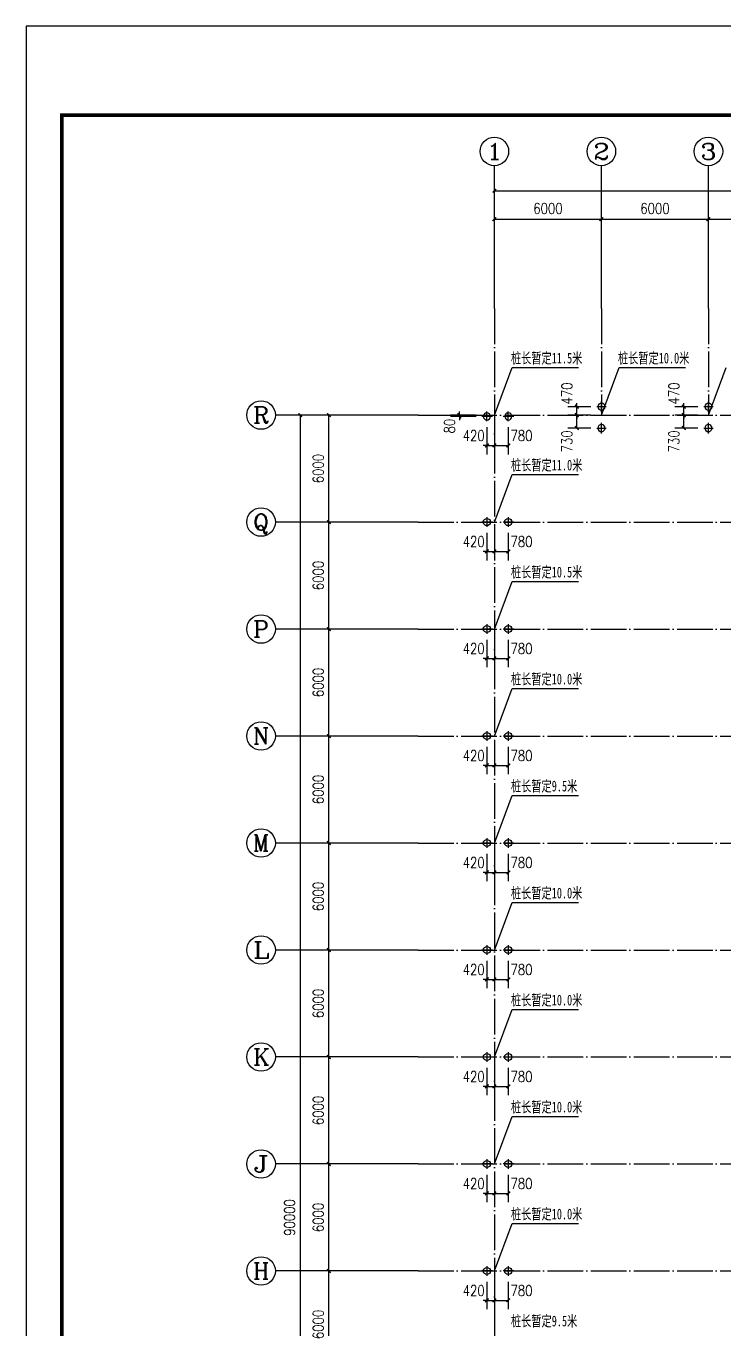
# Model space of a CAD drawing. Extents: x 31695611 to 39053694, y -59225 to 904195.
# Drawn here: x 38316682 to 38355812, y 831130 to 904195 of the extents above; entities that cross this region are included whole.
import ezdxf
from ezdxf.enums import TextEntityAlignment as Align

# ---------------------------------------------------------------- set-up
doc = ezdxf.new("R2010")
doc.units = 0
doc.header["$LTSCALE"] = 1000
doc.header["$MEASUREMENT"] = 0
doc.linetypes.add('ACAD_ISO04W100', pattern=[30.5, 24, -3, 0.5, -3])
doc.linetypes.add('DOTE', pattern=[2.42, 2, -0.2, 0.02, -0.2])
doc.layers.get('0').update_dxf_attribs({"linetype": 'CONTINUOUS'})
doc.layers.get('DEFPOINTS').update_dxf_attribs({"linetype": 'CONTINUOUS'})
for name, color, linetype in [('AXIS', 3, 'CONTINUOUS'), ('AXIS_TEXT', 7, 'CONTINUOUS'), ('DOTE', 1, 'ACAD_ISO04W100'), ('PUB_DIM', 3, 'CONTINUOUS'), ('PUB_TITLE', 4, 'CONTINUOUS'), ('PUB_WZ', 7, 'CONTINUOUS'), ('桩', 6, 'CONTINUOUS')]:
    doc.layers.add(name, color=color, linetype=linetype)
doc.styles.add('-宋体', font='', dxfattribs={"width": 0.8})
doc.styles.add('_TCH_AXIS', font='COMPLEX', dxfattribs={"bigfont": 'GBCBIG'})
doc.styles.add('COMPLEX', font='COMPLEX')
doc.styles.add('DIM_FONT', font='SIMPLEX.shx', dxfattribs={"width": 0.8})
doc.styles.get('-宋体').set_extended_font_data('SimSun')
doc.dimstyles.new('DIMN200', dxfattribs={"dimscale": 2, "dimtxt": 300, "dimasz": 100, "dimexe": 250, "dimexo": 300, "dimgap": 150, "dimtad": 1, "dimdec": 0, "dimzin": 0, "dimtxsty": 'DIM_FONT', "dimblk": 'ARCHTICK', "dimcen": 0.09, "dimclrt": 7, "dimazin": 3, "dimtfac": 1, "dimtdec": 0, "dimtix": 1, "dimtmove": 0, "dimatfit": 3, "dimtolj": 1, "dimtzin": 0})

# ---------------------------------------------------------------- blocks, each defined once
blk = doc.blocks.new('ZZ')
at = {"layer": '桩'}
for p, q in [((476740, 125846), (477344, 125846)), ((477053, 125581), (477053, 126117))]:
    blk.add_line(p, q, dxfattribs=at)
blk.add_circle((477053, 125846), 200, dxfattribs=at)
blk = doc.blocks.new('_ARCHTICK')
at = {"color": 0, "linetype": 'BYBLOCK', "const_width": 0.4}
blk.add_lwpolyline([(-0.5, -0.5), (0.5, 0.5)], dxfattribs=at)
blk = doc.blocks.new('*D455')
at = {"layer": 'DEFPOINTS', "color": 0}
for p in [(38342521, 876381), (38342941, 876381), (38342941, 874733)]:
    blk.add_point(p, dxfattribs=at)
at = {"layer": 'PUB_DIM', "color": 0}
for p, q in [((38342521, 875781), (38342521, 874233)), ((38342941, 875781), (38342941, 874233)), ((38342521, 874733), (38342321, 874733)), ((38342521, 874733), (38342941, 874733)), ((38342941, 874733), (38343141, 874733))]:
    blk.add_line(p, q, dxfattribs=at)
at = {"layer": 'PUB_DIM', "color": 0, "xscale": 200, "yscale": 200, "zscale": 200}
blk.add_blockref('_ARCHTICK', (38342521, 874733), dxfattribs=at)
at = {"layer": 'PUB_DIM', "color": 0, "xscale": 200, "yscale": 200, "zscale": 200, "rotation": 180}
blk.add_blockref('_ARCHTICK', (38342941, 874733), dxfattribs=at)
at = {"layer": 'PUB_DIM', "color": 7, "insert": (38341781, 875283), "char_height": 600, "attachment_point": 5, "style": 'DIM_FONT'}
blk.add_mtext('\\A1;420', dxfattribs=at)
blk = doc.blocks.new('*D456')
at = {"layer": 'DEFPOINTS', "color": 0}
for p in [(38342941, 876381), (38343721, 876381), (38343721, 874733)]:
    blk.add_point(p, dxfattribs=at)
at = {"layer": 'PUB_DIM', "color": 0}
for p, q in [((38342941, 875781), (38342941, 874233)), ((38343721, 875781), (38343721, 874233)), ((38342941, 874733), (38343721, 874733))]:
    blk.add_line(p, q, dxfattribs=at)
at = {"layer": 'PUB_DIM', "color": 0, "xscale": 200, "yscale": 200, "zscale": 200, "rotation": 180}
blk.add_blockref('_ARCHTICK', (38342941, 874733), dxfattribs=at)
at = {"layer": 'PUB_DIM', "color": 0, "xscale": 200, "yscale": 200, "zscale": 200}
blk.add_blockref('_ARCHTICK', (38343721, 874733), dxfattribs=at)
at = {"layer": 'PUB_DIM', "color": 7, "insert": (38344461, 875283), "char_height": 600, "attachment_point": 5, "style": 'DIM_FONT'}
blk.add_mtext('\\A1;780', dxfattribs=at)
blk = doc.blocks.new('*D459')
at = {"layer": 'DEFPOINTS', "color": 0}
for p in [(38342521, 870381), (38342941, 870381), (38342941, 868733)]:
    blk.add_point(p, dxfattribs=at)
at = {"layer": 'PUB_DIM', "color": 0}
for p, q in [((38342521, 869781), (38342521, 868233)), ((38342941, 869781), (38342941, 868233)), ((38342521, 868733), (38342321, 868733)), ((38342521, 868733), (38342941, 868733)), ((38342941, 868733), (38343141, 868733))]:
    blk.add_line(p, q, dxfattribs=at)
at = {"layer": 'PUB_DIM', "color": 0, "xscale": 200, "yscale": 200, "zscale": 200}
blk.add_blockref('_ARCHTICK', (38342521, 868733), dxfattribs=at)
at = {"layer": 'PUB_DIM', "color": 0, "xscale": 200, "yscale": 200, "zscale": 200, "rotation": 180}
blk.add_blockref('_ARCHTICK', (38342941, 868733), dxfattribs=at)
at = {"layer": 'PUB_DIM', "color": 7, "insert": (38341781, 869283), "char_height": 600, "attachment_point": 5, "style": 'DIM_FONT'}
blk.add_mtext('\\A1;420', dxfattribs=at)
blk = doc.blocks.new('*D460')
at = {"layer": 'DEFPOINTS', "color": 0}
for p in [(38342941, 870381), (38343721, 870381), (38343721, 868733)]:
    blk.add_point(p, dxfattribs=at)
at = {"layer": 'PUB_DIM', "color": 0}
for p, q in [((38342941, 869781), (38342941, 868233)), ((38343721, 869781), (38343721, 868233)), ((38342941, 868733), (38343721, 868733))]:
    blk.add_line(p, q, dxfattribs=at)
at = {"layer": 'PUB_DIM', "color": 0, "xscale": 200, "yscale": 200, "zscale": 200, "rotation": 180}
blk.add_blockref('_ARCHTICK', (38342941, 868733), dxfattribs=at)
at = {"layer": 'PUB_DIM', "color": 0, "xscale": 200, "yscale": 200, "zscale": 200}
blk.add_blockref('_ARCHTICK', (38343721, 868733), dxfattribs=at)
at = {"layer": 'PUB_DIM', "color": 7, "insert": (38344461, 869283), "char_height": 600, "attachment_point": 5, "style": 'DIM_FONT'}
blk.add_mtext('\\A1;780', dxfattribs=at)
blk = doc.blocks.new('*D463')
at = {"layer": 'DEFPOINTS', "color": 0}
for p in [(38342521, 864381), (38342941, 864381), (38342941, 862733)]:
    blk.add_point(p, dxfattribs=at)
at = {"layer": 'PUB_DIM', "color": 0}
for p, q in [((38342521, 863781), (38342521, 862233)), ((38342941, 863781), (38342941, 862233)), ((38342521, 862733), (38342321, 862733)), ((38342521, 862733), (38342941, 862733)), ((38342941, 862733), (38343141, 862733))]:
    blk.add_line(p, q, dxfattribs=at)
at = {"layer": 'PUB_DIM', "color": 0, "xscale": 200, "yscale": 200, "zscale": 200}
blk.add_blockref('_ARCHTICK', (38342521, 862733), dxfattribs=at)
at = {"layer": 'PUB_DIM', "color": 0, "xscale": 200, "yscale": 200, "zscale": 200, "rotation": 180}
blk.add_blockref('_ARCHTICK', (38342941, 862733), dxfattribs=at)
at = {"layer": 'PUB_DIM', "color": 7, "insert": (38341781, 863283), "char_height": 600, "attachment_point": 5, "style": 'DIM_FONT'}
blk.add_mtext('\\A1;420', dxfattribs=at)
blk = doc.blocks.new('*D464')
at = {"layer": 'DEFPOINTS', "color": 0}
for p in [(38342941, 864381), (38343721, 864381), (38343721, 862733)]:
    blk.add_point(p, dxfattribs=at)
at = {"layer": 'PUB_DIM', "color": 0}
for p, q in [((38342941, 863781), (38342941, 862233)), ((38343721, 863781), (38343721, 862233)), ((38342941, 862733), (38343721, 862733))]:
    blk.add_line(p, q, dxfattribs=at)
at = {"layer": 'PUB_DIM', "color": 0, "xscale": 200, "yscale": 200, "zscale": 200, "rotation": 180}
blk.add_blockref('_ARCHTICK', (38342941, 862733), dxfattribs=at)
at = {"layer": 'PUB_DIM', "color": 0, "xscale": 200, "yscale": 200, "zscale": 200}
blk.add_blockref('_ARCHTICK', (38343721, 862733), dxfattribs=at)
at = {"layer": 'PUB_DIM', "color": 7, "insert": (38344461, 863283), "char_height": 600, "attachment_point": 5, "style": 'DIM_FONT'}
blk.add_mtext('\\A1;780', dxfattribs=at)
blk = doc.blocks.new('*D467')
at = {"layer": 'DEFPOINTS', "color": 0}
for p in [(38342521, 858381), (38342941, 858381), (38342941, 856733)]:
    blk.add_point(p, dxfattribs=at)
at = {"layer": 'PUB_DIM', "color": 0}
for p, q in [((38342521, 857781), (38342521, 856233)), ((38342941, 857781), (38342941, 856233)), ((38342521, 856733), (38342321, 856733)), ((38342521, 856733), (38342941, 856733)), ((38342941, 856733), (38343141, 856733))]:
    blk.add_line(p, q, dxfattribs=at)
at = {"layer": 'PUB_DIM', "color": 0, "xscale": 200, "yscale": 200, "zscale": 200}
blk.add_blockref('_ARCHTICK', (38342521, 856733), dxfattribs=at)
at = {"layer": 'PUB_DIM', "color": 0, "xscale": 200, "yscale": 200, "zscale": 200, "rotation": 180}
blk.add_blockref('_ARCHTICK', (38342941, 856733), dxfattribs=at)
at = {"layer": 'PUB_DIM', "color": 7, "insert": (38341781, 857283), "char_height": 600, "attachment_point": 5, "style": 'DIM_FONT'}
blk.add_mtext('\\A1;420', dxfattribs=at)
blk = doc.blocks.new('*D468')
at = {"layer": 'DEFPOINTS', "color": 0}
for p in [(38342941, 858381), (38343721, 858381), (38343721, 856733)]:
    blk.add_point(p, dxfattribs=at)
at = {"layer": 'PUB_DIM', "color": 0}
for p, q in [((38342941, 857781), (38342941, 856233)), ((38343721, 857781), (38343721, 856233)), ((38342941, 856733), (38343721, 856733))]:
    blk.add_line(p, q, dxfattribs=at)
at = {"layer": 'PUB_DIM', "color": 0, "xscale": 200, "yscale": 200, "zscale": 200, "rotation": 180}
blk.add_blockref('_ARCHTICK', (38342941, 856733), dxfattribs=at)
at = {"layer": 'PUB_DIM', "color": 0, "xscale": 200, "yscale": 200, "zscale": 200}
blk.add_blockref('_ARCHTICK', (38343721, 856733), dxfattribs=at)
at = {"layer": 'PUB_DIM', "color": 7, "insert": (38344461, 857283), "char_height": 600, "attachment_point": 5, "style": 'DIM_FONT'}
blk.add_mtext('\\A1;780', dxfattribs=at)
blk = doc.blocks.new('*D471')
at = {"layer": 'DEFPOINTS', "color": 0}
for p in [(38342521, 852381), (38342941, 852381), (38342941, 850733)]:
    blk.add_point(p, dxfattribs=at)
at = {"layer": 'PUB_DIM', "color": 0}
for p, q in [((38342521, 851781), (38342521, 850233)), ((38342941, 851781), (38342941, 850233)), ((38342521, 850733), (38342321, 850733)), ((38342521, 850733), (38342941, 850733)), ((38342941, 850733), (38343141, 850733))]:
    blk.add_line(p, q, dxfattribs=at)
at = {"layer": 'PUB_DIM', "color": 0, "xscale": 200, "yscale": 200, "zscale": 200}
blk.add_blockref('_ARCHTICK', (38342521, 850733), dxfattribs=at)
at = {"layer": 'PUB_DIM', "color": 0, "xscale": 200, "yscale": 200, "zscale": 200, "rotation": 180}
blk.add_blockref('_ARCHTICK', (38342941, 850733), dxfattribs=at)
at = {"layer": 'PUB_DIM', "color": 7, "insert": (38341781, 851283), "char_height": 600, "attachment_point": 5, "style": 'DIM_FONT'}
blk.add_mtext('\\A1;420', dxfattribs=at)
blk = doc.blocks.new('*D472')
at = {"layer": 'DEFPOINTS', "color": 0}
for p in [(38342941, 852381), (38343721, 852381), (38343721, 850733)]:
    blk.add_point(p, dxfattribs=at)
at = {"layer": 'PUB_DIM', "color": 0}
for p, q in [((38342941, 851781), (38342941, 850233)), ((38343721, 851781), (38343721, 850233)), ((38342941, 850733), (38343721, 850733))]:
    blk.add_line(p, q, dxfattribs=at)
at = {"layer": 'PUB_DIM', "color": 0, "xscale": 200, "yscale": 200, "zscale": 200, "rotation": 180}
blk.add_blockref('_ARCHTICK', (38342941, 850733), dxfattribs=at)
at = {"layer": 'PUB_DIM', "color": 0, "xscale": 200, "yscale": 200, "zscale": 200}
blk.add_blockref('_ARCHTICK', (38343721, 850733), dxfattribs=at)
at = {"layer": 'PUB_DIM', "color": 7, "insert": (38344461, 851283), "char_height": 600, "attachment_point": 5, "style": 'DIM_FONT'}
blk.add_mtext('\\A1;780', dxfattribs=at)
blk = doc.blocks.new('*D475')
at = {"layer": 'DEFPOINTS', "color": 0}
for p in [(38342521, 846381), (38342941, 846381), (38342941, 844733)]:
    blk.add_point(p, dxfattribs=at)
at = {"layer": 'PUB_DIM', "color": 0}
for p, q in [((38342521, 845781), (38342521, 844233)), ((38342941, 845781), (38342941, 844233)), ((38342521, 844733), (38342321, 844733)), ((38342521, 844733), (38342941, 844733)), ((38342941, 844733), (38343141, 844733))]:
    blk.add_line(p, q, dxfattribs=at)
at = {"layer": 'PUB_DIM', "color": 0, "xscale": 200, "yscale": 200, "zscale": 200}
blk.add_blockref('_ARCHTICK', (38342521, 844733), dxfattribs=at)
at = {"layer": 'PUB_DIM', "color": 0, "xscale": 200, "yscale": 200, "zscale": 200, "rotation": 180}
blk.add_blockref('_ARCHTICK', (38342941, 844733), dxfattribs=at)
at = {"layer": 'PUB_DIM', "color": 7, "insert": (38341781, 845283), "char_height": 600, "attachment_point": 5, "style": 'DIM_FONT'}
blk.add_mtext('\\A1;420', dxfattribs=at)
blk = doc.blocks.new('*D476')
at = {"layer": 'DEFPOINTS', "color": 0}
for p in [(38342941, 846381), (38343721, 846381), (38343721, 844733)]:
    blk.add_point(p, dxfattribs=at)
at = {"layer": 'PUB_DIM', "color": 0}
for p, q in [((38342941, 845781), (38342941, 844233)), ((38343721, 845781), (38343721, 844233)), ((38342941, 844733), (38343721, 844733))]:
    blk.add_line(p, q, dxfattribs=at)
at = {"layer": 'PUB_DIM', "color": 0, "xscale": 200, "yscale": 200, "zscale": 200, "rotation": 180}
blk.add_blockref('_ARCHTICK', (38342941, 844733), dxfattribs=at)
at = {"layer": 'PUB_DIM', "color": 0, "xscale": 200, "yscale": 200, "zscale": 200}
blk.add_blockref('_ARCHTICK', (38343721, 844733), dxfattribs=at)
at = {"layer": 'PUB_DIM', "color": 7, "insert": (38344461, 845283), "char_height": 600, "attachment_point": 5, "style": 'DIM_FONT'}
blk.add_mtext('\\A1;780', dxfattribs=at)
blk = doc.blocks.new('*D479')
at = {"layer": 'DEFPOINTS', "color": 0}
for p in [(38342521, 840381), (38342941, 840381), (38342941, 838733)]:
    blk.add_point(p, dxfattribs=at)
at = {"layer": 'PUB_DIM', "color": 0}
for p, q in [((38342521, 839781), (38342521, 838233)), ((38342941, 839781), (38342941, 838233)), ((38342521, 838733), (38342321, 838733)), ((38342521, 838733), (38342941, 838733)), ((38342941, 838733), (38343141, 838733))]:
    blk.add_line(p, q, dxfattribs=at)
at = {"layer": 'PUB_DIM', "color": 0, "xscale": 200, "yscale": 200, "zscale": 200}
blk.add_blockref('_ARCHTICK', (38342521, 838733), dxfattribs=at)
at = {"layer": 'PUB_DIM', "color": 0, "xscale": 200, "yscale": 200, "zscale": 200, "rotation": 180}
blk.add_blockref('_ARCHTICK', (38342941, 838733), dxfattribs=at)
at = {"layer": 'PUB_DIM', "color": 7, "insert": (38341781, 839283), "char_height": 600, "attachment_point": 5, "style": 'DIM_FONT'}
blk.add_mtext('\\A1;420', dxfattribs=at)
blk = doc.blocks.new('*D480')
at = {"layer": 'DEFPOINTS', "color": 0}
for p in [(38342941, 840381), (38343721, 840381), (38343721, 838733)]:
    blk.add_point(p, dxfattribs=at)
at = {"layer": 'PUB_DIM', "color": 0}
for p, q in [((38342941, 839781), (38342941, 838233)), ((38343721, 839781), (38343721, 838233)), ((38342941, 838733), (38343721, 838733))]:
    blk.add_line(p, q, dxfattribs=at)
at = {"layer": 'PUB_DIM', "color": 0, "xscale": 200, "yscale": 200, "zscale": 200, "rotation": 180}
blk.add_blockref('_ARCHTICK', (38342941, 838733), dxfattribs=at)
at = {"layer": 'PUB_DIM', "color": 0, "xscale": 200, "yscale": 200, "zscale": 200}
blk.add_blockref('_ARCHTICK', (38343721, 838733), dxfattribs=at)
at = {"layer": 'PUB_DIM', "color": 7, "insert": (38344461, 839283), "char_height": 600, "attachment_point": 5, "style": 'DIM_FONT'}
blk.add_mtext('\\A1;780', dxfattribs=at)
blk = doc.blocks.new('*D483')
at = {"layer": 'DEFPOINTS', "color": 0}
for p in [(38342521, 834381), (38342941, 834381), (38342941, 832733)]:
    blk.add_point(p, dxfattribs=at)
at = {"layer": 'PUB_DIM', "color": 0}
for p, q in [((38342521, 833781), (38342521, 832233)), ((38342941, 833781), (38342941, 832233)), ((38342521, 832733), (38342321, 832733)), ((38342521, 832733), (38342941, 832733)), ((38342941, 832733), (38343141, 832733))]:
    blk.add_line(p, q, dxfattribs=at)
at = {"layer": 'PUB_DIM', "color": 0, "xscale": 200, "yscale": 200, "zscale": 200}
blk.add_blockref('_ARCHTICK', (38342521, 832733), dxfattribs=at)
at = {"layer": 'PUB_DIM', "color": 0, "xscale": 200, "yscale": 200, "zscale": 200, "rotation": 180}
blk.add_blockref('_ARCHTICK', (38342941, 832733), dxfattribs=at)
at = {"layer": 'PUB_DIM', "color": 7, "insert": (38341781, 833283), "char_height": 600, "attachment_point": 5, "style": 'DIM_FONT'}
blk.add_mtext('\\A1;420', dxfattribs=at)
blk = doc.blocks.new('*D484')
at = {"layer": 'DEFPOINTS', "color": 0}
for p in [(38342941, 834381), (38343721, 834381), (38343721, 832733)]:
    blk.add_point(p, dxfattribs=at)
at = {"layer": 'PUB_DIM', "color": 0}
for p, q in [((38342941, 833781), (38342941, 832233)), ((38343721, 833781), (38343721, 832233)), ((38342941, 832733), (38343721, 832733))]:
    blk.add_line(p, q, dxfattribs=at)
at = {"layer": 'PUB_DIM', "color": 0, "xscale": 200, "yscale": 200, "zscale": 200, "rotation": 180}
blk.add_blockref('_ARCHTICK', (38342941, 832733), dxfattribs=at)
at = {"layer": 'PUB_DIM', "color": 0, "xscale": 200, "yscale": 200, "zscale": 200}
blk.add_blockref('_ARCHTICK', (38343721, 832733), dxfattribs=at)
at = {"layer": 'PUB_DIM', "color": 7, "insert": (38344461, 833283), "char_height": 600, "attachment_point": 5, "style": 'DIM_FONT'}
blk.add_mtext('\\A1;780', dxfattribs=at)
blk = doc.blocks.new('*D517')
at = {"layer": 'DEFPOINTS', "color": 0}
for p in [(38353561, 882851), (38354941, 882851), (38354941, 882381)]:
    blk.add_point(p, dxfattribs=at)
at = {"layer": 'PUB_DIM', "color": 0}
for p, q in [((38354341, 882851), (38353061, 882851)), ((38353561, 882851), (38353561, 883051)), ((38353561, 882381), (38353561, 882851)), ((38354341, 882381), (38353061, 882381)), ((38353561, 882381), (38353561, 882181))]:
    blk.add_line(p, q, dxfattribs=at)
at = {"layer": 'PUB_DIM', "color": 0, "xscale": 200, "yscale": 200, "zscale": 200}
for p, rotation in [((38353561, 882851), 269.9997809212661), ((38353561, 882381), 89.99978092126604)]:
    blk.add_blockref('_ARCHTICK', p, dxfattribs=dict(at, rotation=rotation))
at = {"layer": 'PUB_DIM', "color": 7, "insert": (38353011, 883591), "char_height": 600, "attachment_point": 5, "rotation": 89.99978, "style": 'DIM_FONT'}
blk.add_mtext('\\A1;470', dxfattribs=at)
blk = doc.blocks.new('*D518')
at = {"layer": 'DEFPOINTS', "color": 0}
for p in [(38353561, 882381), (38354941, 882381), (38354941, 881651)]:
    blk.add_point(p, dxfattribs=at)
at = {"layer": 'PUB_DIM', "color": 0}
for p, q in [((38354341, 882381), (38353061, 882381)), ((38353561, 881651), (38353561, 882381)), ((38354341, 881651), (38353061, 881651))]:
    blk.add_line(p, q, dxfattribs=at)
at = {"layer": 'PUB_DIM', "color": 0, "xscale": 200, "yscale": 200, "zscale": 200}
for p, rotation in [((38353561, 882381), 89.99978092078081), ((38353561, 881651), 269.9997809207808)]:
    blk.add_blockref('_ARCHTICK', p, dxfattribs=dict(at, rotation=rotation))
at = {"layer": 'PUB_DIM', "color": 7, "insert": (38353011, 880911), "char_height": 600, "attachment_point": 5, "rotation": 89.99978, "style": 'DIM_FONT'}
blk.add_mtext('\\A1;730', dxfattribs=at)
blk = doc.blocks.new('*D523')
at = {"layer": 'DEFPOINTS', "color": 0}
for p in [(38342521, 882301), (38342941, 882301), (38342941, 880676)]:
    blk.add_point(p, dxfattribs=at)
at = {"layer": 'PUB_DIM', "color": 0}
for p, q in [((38342521, 881701), (38342521, 880176)), ((38342941, 881701), (38342941, 880176)), ((38342521, 880676), (38342321, 880676)), ((38342521, 880676), (38342941, 880676)), ((38342941, 880676), (38343141, 880676))]:
    blk.add_line(p, q, dxfattribs=at)
at = {"layer": 'PUB_DIM', "color": 0, "xscale": 200, "yscale": 200, "zscale": 200}
blk.add_blockref('_ARCHTICK', (38342521, 880676), dxfattribs=at)
at = {"layer": 'PUB_DIM', "color": 0, "xscale": 200, "yscale": 200, "zscale": 200, "rotation": 180}
blk.add_blockref('_ARCHTICK', (38342941, 880676), dxfattribs=at)
at = {"layer": 'PUB_DIM', "color": 7, "insert": (38341781, 881226), "char_height": 600, "attachment_point": 5, "style": 'DIM_FONT'}
blk.add_mtext('\\A1;420', dxfattribs=at)
blk = doc.blocks.new('*D524')
at = {"layer": 'DEFPOINTS', "color": 0}
for p in [(38342941, 882301), (38343721, 882301), (38343721, 880676)]:
    blk.add_point(p, dxfattribs=at)
at = {"layer": 'PUB_DIM', "color": 0}
for p, q in [((38342941, 881701), (38342941, 880176)), ((38343721, 881701), (38343721, 880176)), ((38342941, 880676), (38343721, 880676))]:
    blk.add_line(p, q, dxfattribs=at)
at = {"layer": 'PUB_DIM', "color": 0, "xscale": 200, "yscale": 200, "zscale": 200, "rotation": 180}
blk.add_blockref('_ARCHTICK', (38342941, 880676), dxfattribs=at)
at = {"layer": 'PUB_DIM', "color": 0, "xscale": 200, "yscale": 200, "zscale": 200}
blk.add_blockref('_ARCHTICK', (38343721, 880676), dxfattribs=at)
at = {"layer": 'PUB_DIM', "color": 7, "insert": (38344461, 881226), "char_height": 600, "attachment_point": 5, "style": 'DIM_FONT'}
blk.add_mtext('\\A1;780', dxfattribs=at)
blk = doc.blocks.new('*D526')
at = {"layer": 'DEFPOINTS', "color": 0}
for p in [(38347561, 882851), (38348941, 882851), (38348941, 882381)]:
    blk.add_point(p, dxfattribs=at)
at = {"layer": 'PUB_DIM', "color": 0}
for p, q in [((38348341, 882851), (38347061, 882851)), ((38347561, 882851), (38347561, 883051)), ((38347561, 882381), (38347561, 882851)), ((38348341, 882381), (38347061, 882381)), ((38347561, 882381), (38347561, 882181))]:
    blk.add_line(p, q, dxfattribs=at)
at = {"layer": 'PUB_DIM', "color": 0, "xscale": 200, "yscale": 200, "zscale": 200}
for p, rotation in [((38347561, 882851), 269.9997809212661), ((38347561, 882381), 89.99978092126604)]:
    blk.add_blockref('_ARCHTICK', p, dxfattribs=dict(at, rotation=rotation))
at = {"layer": 'PUB_DIM', "color": 7, "insert": (38347011, 883591), "char_height": 600, "attachment_point": 5, "rotation": 89.99978, "style": 'DIM_FONT'}
blk.add_mtext('\\A1;470', dxfattribs=at)
blk = doc.blocks.new('*D527')
at = {"layer": 'DEFPOINTS', "color": 0}
for p in [(38347561, 882381), (38348941, 882381), (38348941, 881651)]:
    blk.add_point(p, dxfattribs=at)
at = {"layer": 'PUB_DIM', "color": 0}
for p, q in [((38348341, 882381), (38347061, 882381)), ((38347561, 881651), (38347561, 882381)), ((38348341, 881651), (38347061, 881651))]:
    blk.add_line(p, q, dxfattribs=at)
at = {"layer": 'PUB_DIM', "color": 0, "xscale": 200, "yscale": 200, "zscale": 200}
for p, rotation in [((38347561, 882381), 89.99978092078081), ((38347561, 881651), 269.9997809207808)]:
    blk.add_blockref('_ARCHTICK', p, dxfattribs=dict(at, rotation=rotation))
at = {"layer": 'PUB_DIM', "color": 7, "insert": (38347011, 880911), "char_height": 600, "attachment_point": 5, "rotation": 89.99978, "style": 'DIM_FONT'}
blk.add_mtext('\\A1;730', dxfattribs=at)
blk = doc.blocks.new('*D528')
at = {"layer": 'DEFPOINTS', "color": 0}
for p in [(38340976, 882381), (38342521, 882381), (38342521, 882301)]:
    blk.add_point(p, dxfattribs=at)
at = {"layer": 'PUB_DIM', "color": 0}
for p, q in [((38341921, 882381), (38340476, 882381)), ((38341921, 882301), (38340476, 882301)), ((38340976, 882381), (38340976, 882581)), ((38340976, 882301), (38340976, 882381)), ((38340976, 882301), (38340976, 882101))]:
    blk.add_line(p, q, dxfattribs=at)
at = {"layer": 'PUB_DIM', "color": 0, "xscale": 200, "yscale": 200, "zscale": 200}
for p, rotation in [((38340976, 882381), 269.9998904596536), ((38340976, 882301), 89.9998904596536)]:
    blk.add_blockref('_ARCHTICK', p, dxfattribs=dict(at, rotation=rotation))
at = {"layer": 'PUB_DIM', "color": 7, "insert": (38340426, 881761), "char_height": 600, "attachment_point": 5, "rotation": 89.99989, "style": 'DIM_FONT'}
blk.add_mtext('\\A1;80', dxfattribs=at)
blk = doc.blocks.new('*D559')
at = {"layer": 'AXIS', "color": 0}
for p, q in [((38338061, 834381), (38333161, 834381)), ((38333661, 828381), (38333661, 834381)), ((38338061, 828381), (38333161, 828381))]:
    blk.add_line(p, q, dxfattribs=at)
at = {"layer": 'DEFPOINTS', "color": 0}
for p in [(38333661, 834381), (38338661, 834381), (38338661, 828381)]:
    blk.add_point(p, dxfattribs=at)
at = {"layer": 'AXIS', "color": 0, "xscale": 200, "yscale": 200, "zscale": 200}
for p, rotation in [((38333661, 834381), 89.99989046034315), ((38333661, 828381), 269.9998904603431)]:
    blk.add_blockref('_ARCHTICK', p, dxfattribs=dict(at, rotation=rotation))
at = {"layer": 'AXIS', "color": 7, "insert": (38333061, 831381), "char_height": 600, "attachment_point": 5, "rotation": 89.99989, "style": 'DIM_FONT'}
blk.add_mtext('\\A1;6000', dxfattribs=at)
blk = doc.blocks.new('*D560')
at = {"layer": 'AXIS', "color": 0}
for p, q in [((38338061, 840381), (38333161, 840381)), ((38333661, 834381), (38333661, 840381)), ((38338061, 834381), (38333161, 834381))]:
    blk.add_line(p, q, dxfattribs=at)
at = {"layer": 'DEFPOINTS', "color": 0}
for p in [(38333661, 840381), (38338661, 840381), (38338661, 834381)]:
    blk.add_point(p, dxfattribs=at)
at = {"layer": 'AXIS', "color": 0, "xscale": 200, "yscale": 200, "zscale": 200}
for p, rotation in [((38333661, 840381), 89.9998904604143), ((38333661, 834381), 269.9998904604143)]:
    blk.add_blockref('_ARCHTICK', p, dxfattribs=dict(at, rotation=rotation))
at = {"layer": 'AXIS', "color": 7, "insert": (38333061, 837381), "char_height": 600, "attachment_point": 5, "rotation": 89.99989, "style": 'DIM_FONT'}
blk.add_mtext('\\A1;6000', dxfattribs=at)
blk = doc.blocks.new('*D561')
at = {"layer": 'AXIS', "color": 0}
for p, q in [((38338061, 846381), (38333161, 846381)), ((38333661, 840381), (38333661, 846381)), ((38338061, 840381), (38333161, 840381))]:
    blk.add_line(p, q, dxfattribs=at)
at = {"layer": 'DEFPOINTS', "color": 0}
for p in [(38333661, 846381), (38338661, 846381), (38338661, 840381)]:
    blk.add_point(p, dxfattribs=at)
at = {"layer": 'AXIS', "color": 0, "xscale": 200, "yscale": 200, "zscale": 200}
for p, rotation in [((38333661, 846381), 89.99989046034315), ((38333661, 840381), 269.9998904603431)]:
    blk.add_blockref('_ARCHTICK', p, dxfattribs=dict(at, rotation=rotation))
at = {"layer": 'AXIS', "color": 7, "insert": (38333061, 843381), "char_height": 600, "attachment_point": 5, "rotation": 89.99989, "style": 'DIM_FONT'}
blk.add_mtext('\\A1;6000', dxfattribs=at)
blk = doc.blocks.new('*D562')
at = {"layer": 'AXIS', "color": 0}
for p, q in [((38338061, 852381), (38333161, 852381)), ((38333661, 846381), (38333661, 852381)), ((38338061, 846381), (38333161, 846381))]:
    blk.add_line(p, q, dxfattribs=at)
at = {"layer": 'DEFPOINTS', "color": 0}
for p in [(38333661, 852381), (38338661, 852381), (38338661, 846381)]:
    blk.add_point(p, dxfattribs=at)
at = {"layer": 'AXIS', "color": 0, "xscale": 200, "yscale": 200, "zscale": 200}
for p, rotation in [((38333661, 852381), 89.99989046034315), ((38333661, 846381), 269.9998904603431)]:
    blk.add_blockref('_ARCHTICK', p, dxfattribs=dict(at, rotation=rotation))
at = {"layer": 'AXIS', "color": 7, "insert": (38333061, 849381), "char_height": 600, "attachment_point": 5, "rotation": 89.99989, "style": 'DIM_FONT'}
blk.add_mtext('\\A1;6000', dxfattribs=at)
blk = doc.blocks.new('*D563')
at = {"layer": 'AXIS', "color": 0}
for p, q in [((38338061, 858381), (38333161, 858381)), ((38333661, 852381), (38333661, 858381)), ((38338061, 852381), (38333161, 852381))]:
    blk.add_line(p, q, dxfattribs=at)
at = {"layer": 'DEFPOINTS', "color": 0}
for p in [(38333661, 858381), (38338661, 858381), (38338661, 852381)]:
    blk.add_point(p, dxfattribs=at)
at = {"layer": 'AXIS', "color": 0, "xscale": 200, "yscale": 200, "zscale": 200}
for p, rotation in [((38333661, 858381), 89.9998904604143), ((38333661, 852381), 269.9998904604143)]:
    blk.add_blockref('_ARCHTICK', p, dxfattribs=dict(at, rotation=rotation))
at = {"layer": 'AXIS', "color": 7, "insert": (38333061, 855381), "char_height": 600, "attachment_point": 5, "rotation": 89.99989, "style": 'DIM_FONT'}
blk.add_mtext('\\A1;6000', dxfattribs=at)
blk = doc.blocks.new('*D564')
at = {"layer": 'AXIS', "color": 0}
for p, q in [((38338061, 864381), (38333161, 864381)), ((38333661, 858381), (38333661, 864381)), ((38338061, 858381), (38333161, 858381))]:
    blk.add_line(p, q, dxfattribs=at)
at = {"layer": 'DEFPOINTS', "color": 0}
for p in [(38333661, 864381), (38338661, 864381), (38338661, 858381)]:
    blk.add_point(p, dxfattribs=at)
at = {"layer": 'AXIS', "color": 0, "xscale": 200, "yscale": 200, "zscale": 200}
for p, rotation in [((38333661, 864381), 89.99989046034315), ((38333661, 858381), 269.9998904603431)]:
    blk.add_blockref('_ARCHTICK', p, dxfattribs=dict(at, rotation=rotation))
at = {"layer": 'AXIS', "color": 7, "insert": (38333061, 861381), "char_height": 600, "attachment_point": 5, "rotation": 89.99989, "style": 'DIM_FONT'}
blk.add_mtext('\\A1;6000', dxfattribs=at)
blk = doc.blocks.new('*D565')
at = {"layer": 'AXIS', "color": 0}
for p, q in [((38338061, 870381), (38333161, 870381)), ((38333661, 864381), (38333661, 870381)), ((38338061, 864381), (38333161, 864381))]:
    blk.add_line(p, q, dxfattribs=at)
at = {"layer": 'DEFPOINTS', "color": 0}
for p in [(38333661, 870381), (38338661, 870381), (38338661, 864381)]:
    blk.add_point(p, dxfattribs=at)
at = {"layer": 'AXIS', "color": 0, "xscale": 200, "yscale": 200, "zscale": 200}
for p, rotation in [((38333661, 870381), 89.99989046034315), ((38333661, 864381), 269.9998904603431)]:
    blk.add_blockref('_ARCHTICK', p, dxfattribs=dict(at, rotation=rotation))
at = {"layer": 'AXIS', "color": 7, "insert": (38333061, 867381), "char_height": 600, "attachment_point": 5, "rotation": 89.99989, "style": 'DIM_FONT'}
blk.add_mtext('\\A1;6000', dxfattribs=at)
blk = doc.blocks.new('*D566')
at = {"layer": 'AXIS', "color": 0}
for p, q in [((38338061, 876381), (38333161, 876381)), ((38333661, 870381), (38333661, 876381)), ((38338061, 870381), (38333161, 870381))]:
    blk.add_line(p, q, dxfattribs=at)
at = {"layer": 'DEFPOINTS', "color": 0}
for p in [(38333661, 876381), (38338661, 876381), (38338661, 870381)]:
    blk.add_point(p, dxfattribs=at)
at = {"layer": 'AXIS', "color": 0, "xscale": 200, "yscale": 200, "zscale": 200}
for p, rotation in [((38333661, 876381), 89.9998904604143), ((38333661, 870381), 269.9998904604143)]:
    blk.add_blockref('_ARCHTICK', p, dxfattribs=dict(at, rotation=rotation))
at = {"layer": 'AXIS', "color": 7, "insert": (38333061, 873381), "char_height": 600, "attachment_point": 5, "rotation": 89.99989, "style": 'DIM_FONT'}
blk.add_mtext('\\A1;6000', dxfattribs=at)
blk = doc.blocks.new('*D567')
at = {"layer": 'AXIS', "color": 0}
for p, q in [((38338062, 882381), (38333162, 882381)), ((38333661, 876381), (38333662, 882381)), ((38338061, 876381), (38333161, 876381))]:
    blk.add_line(p, q, dxfattribs=at)
at = {"layer": 'DEFPOINTS', "color": 0}
for p in [(38333662, 882381), (38338662, 882381), (38338661, 876381)]:
    blk.add_point(p, dxfattribs=at)
at = {"layer": 'AXIS', "color": 0, "xscale": 200, "yscale": 200, "zscale": 200}
for p, rotation in [((38333662, 882381), 89.99989046034315), ((38333661, 876381), 269.9998904603431)]:
    blk.add_blockref('_ARCHTICK', p, dxfattribs=dict(at, rotation=rotation))
at = {"layer": 'AXIS', "color": 7, "insert": (38333061, 879381), "char_height": 600, "attachment_point": 5, "rotation": 89.99989, "style": 'DIM_FONT'}
blk.add_mtext('\\A1;6000', dxfattribs=at)
blk = doc.blocks.new('*D568')
at = {"layer": 'AXIS', "color": 0}
for p, q in [((38338062, 882381), (38331562, 882381)), ((38332061, 792381), (38332062, 882381)), ((38338061, 792381), (38331561, 792381))]:
    blk.add_line(p, q, dxfattribs=at)
at = {"layer": 'DEFPOINTS', "color": 0}
for p in [(38332062, 882381), (38338662, 882381), (38338661, 792381)]:
    blk.add_point(p, dxfattribs=at)
at = {"layer": 'AXIS', "color": 0, "xscale": 200, "yscale": 200, "zscale": 200}
for p, rotation in [((38332062, 882381), 89.99989046036686), ((38332061, 792381), 269.9998904603668)]:
    blk.add_blockref('_ARCHTICK', p, dxfattribs=dict(at, rotation=rotation))
at = {"layer": 'AXIS', "color": 7, "insert": (38331461, 837381), "char_height": 600, "attachment_point": 5, "rotation": 89.99989, "style": 'DIM_FONT'}
blk.add_mtext('\\A1;90000', dxfattribs=at)
blk = doc.blocks.new('*D575')
at = {"layer": 'AXIS', "color": 0}
for p, q in [((38342941, 888964), (38342941, 893864)), ((38348941, 888964), (38348941, 893864)), ((38342941, 893364), (38348941, 893364))]:
    blk.add_line(p, q, dxfattribs=at)
at = {"layer": 'DEFPOINTS', "color": 0}
for p in [(38348941, 893364), (38342941, 888364), (38348941, 888364)]:
    blk.add_point(p, dxfattribs=at)
at = {"layer": 'AXIS', "color": 0, "xscale": 200, "yscale": 200, "zscale": 200, "rotation": 180}
blk.add_blockref('_ARCHTICK', (38342941, 893364), dxfattribs=at)
at = {"layer": 'AXIS', "color": 0, "xscale": 200, "yscale": 200, "zscale": 200}
blk.add_blockref('_ARCHTICK', (38348941, 893364), dxfattribs=at)
at = {"layer": 'AXIS', "color": 7, "insert": (38345941, 893964), "char_height": 600, "attachment_point": 5, "style": 'DIM_FONT'}
blk.add_mtext('\\A1;6000', dxfattribs=at)
blk = doc.blocks.new('*D576')
at = {"layer": 'AXIS', "color": 0}
for p, q in [((38348941, 888964), (38348941, 893864)), ((38354941, 888964), (38354941, 893864)), ((38348941, 893364), (38354941, 893364))]:
    blk.add_line(p, q, dxfattribs=at)
at = {"layer": 'DEFPOINTS', "color": 0}
for p in [(38354941, 893364), (38348941, 888364), (38354941, 888364)]:
    blk.add_point(p, dxfattribs=at)
at = {"layer": 'AXIS', "color": 0, "xscale": 200, "yscale": 200, "zscale": 200, "rotation": 180}
blk.add_blockref('_ARCHTICK', (38348941, 893364), dxfattribs=at)
at = {"layer": 'AXIS', "color": 0, "xscale": 200, "yscale": 200, "zscale": 200}
blk.add_blockref('_ARCHTICK', (38354941, 893364), dxfattribs=at)
at = {"layer": 'AXIS', "color": 7, "insert": (38351941, 893964), "char_height": 600, "attachment_point": 5, "style": 'DIM_FONT'}
blk.add_mtext('\\A1;6000', dxfattribs=at)
blk = doc.blocks.new('*D577')
at = {"layer": 'AXIS', "color": 0}
for p, q in [((38354941, 888964), (38354941, 893864)), ((38360941, 888964), (38360941, 893864)), ((38354941, 893364), (38360941, 893364))]:
    blk.add_line(p, q, dxfattribs=at)
at = {"layer": 'DEFPOINTS', "color": 0}
for p in [(38360941, 893364), (38354941, 888364), (38360941, 888364)]:
    blk.add_point(p, dxfattribs=at)
at = {"layer": 'AXIS', "color": 0, "xscale": 200, "yscale": 200, "zscale": 200, "rotation": 180}
blk.add_blockref('_ARCHTICK', (38354941, 893364), dxfattribs=at)
at = {"layer": 'AXIS', "color": 0, "xscale": 200, "yscale": 200, "zscale": 200}
blk.add_blockref('_ARCHTICK', (38360941, 893364), dxfattribs=at)
at = {"layer": 'AXIS', "color": 7, "insert": (38357941, 893964), "char_height": 600, "attachment_point": 5, "style": 'DIM_FONT'}
blk.add_mtext('\\A1;6000', dxfattribs=at)
blk = doc.blocks.new('*D580')
at = {"layer": 'AXIS', "color": 0}
for p, q in [((38342941, 888964), (38342941, 895464)), ((38372941, 888964), (38372941, 895464)), ((38342941, 894964), (38372941, 894964))]:
    blk.add_line(p, q, dxfattribs=at)
at = {"layer": 'DEFPOINTS', "color": 0}
for p in [(38372941, 894964), (38342941, 888364), (38372941, 888364)]:
    blk.add_point(p, dxfattribs=at)
at = {"layer": 'AXIS', "color": 0, "xscale": 200, "yscale": 200, "zscale": 200, "rotation": 180}
blk.add_blockref('_ARCHTICK', (38342941, 894964), dxfattribs=at)
at = {"layer": 'AXIS', "color": 0, "xscale": 200, "yscale": 200, "zscale": 200}
blk.add_blockref('_ARCHTICK', (38372941, 894964), dxfattribs=at)
at = {"layer": 'AXIS', "color": 7, "insert": (38357941, 895564), "char_height": 600, "attachment_point": 5, "style": 'DIM_FONT'}
blk.add_mtext('\\A1;30000', dxfattribs=at)
blk = doc.blocks.new('_AXISO')
blk.add_circle((0, 0), 0.5)
at = {"layer": 'AXIS_TEXT', "style": 'COMPLEX', "width": 1.041667}
blk.add_attdef('A', text='', height=0.56, dxfattribs=at).set_placement((-0.25, -0.28), (0.25, -0.28), align=Align.FIT)

msp = doc.modelspace()

# ---------------------------------------------------------------- linework, layer by layer
for p, q in [((38342940.9, 882380.7), (38343945.8, 885052.3, 0)), ((38343945.8, 885052.3, 0), (38347663.7, 885052.3, 0)), ((38348941.3, 882380.7), (38349946.1, 885052.3, 0)), ((38349946.1, 885052.3, 0), (38353664.1, 885052.3, 0)), ((38354941.3, 882380.7), (38355946.1, 885052.3, 0)), ((38342940.9, 876380.7), (38343945.8, 879052.3, 0)), ((38343945.8, 879052.3, 0), (38347663.7, 879052.3, 0)), ((38342940.9, 870380.7), (38343945.8, 873052.3, 0)), ((38343945.8, 873052.3, 0), (38347663.7, 873052.3, 0)), ((38342940.9, 864380.7), (38343945.8, 867052.3, 0)), ((38343945.8, 867052.3, 0), (38347663.7, 867052.3, 0)), ((38342940.9, 858380.7), (38343945.8, 861052.3, 0)), ((38343945.8, 861052.3, 0), (38347663.7, 861052.3, 0)), ((38342940.9, 852380.7), (38343945.8, 855052.3, 0)), ((38343945.8, 855052.3, 0), (38347663.7, 855052.3, 0)), ((38342940.9, 846380.7), (38343945.8, 849052.3, 0)), ((38343945.8, 849052.3, 0), (38347663.7, 849052.3, 0)), ((38342940.9, 840380.7), (38343945.8, 843052.3, 0)), ((38343945.8, 843052.3, 0), (38347663.7, 843052.3, 0)), ((38342940.9, 834380.7), (38343945.8, 837052.3, 0)), ((38343945.8, 837052.3, 0), (38347663.7, 837052.3, 0))]:
    msp.add_line(p, q)
at = {"layer": 'AXIS'}
for p, q in [((38342940.9, 888364.3), (38342940.9, 896364.3)), ((38348940.9, 888364.3), (38348940.9, 896364.3)), ((38354940.9, 888364.3), (38354940.9, 896364.3)), ((38338661.5, 882380.7), (38330661.5, 882380.8)), ((38338661.5, 876380.7), (38330661.5, 876380.8)), ((38338661.5, 870380.7), (38330661.5, 870380.8)), ((38338661.5, 864380.7), (38330661.5, 864380.8)), ((38338661.5, 858380.7), (38330661.5, 858380.8)), ((38338661.4, 852380.7), (38330661.4, 852380.8)), ((38338661.4, 846380.7), (38330661.4, 846380.8)), ((38338661.4, 840380.7), (38330661.4, 840380.8)), ((38338661.4, 834380.7), (38330661.4, 834380.8))]:
    msp.add_line(p, q, dxfattribs=at)
at = {"layer": 'DOTE', "linetype": 'DOTE'}
for p, q in [((38342940.9, 888364.3), (38342940.9, 788786.8)), ((38348940.9, 888364.3), (38348940.9, 882380.7)), ((38354940.9, 888364.3), (38354940.9, 882380.7)), ((38338661.5, 882380.7), (38378526.8, 882380.7)), ((38338661.5, 876380.7), (38378526.8, 876380.7)), ((38338661.5, 870380.7), (38378526.8, 870380.7)), ((38338661.5, 864380.7), (38378526.8, 864380.7)), ((38338661.5, 858380.7), (38378526.7, 858380.7)), ((38338661.4, 852380.7), (38378526.7, 852380.7)), ((38338661.4, 846380.7), (38378526.7, 846380.7)), ((38338661.4, 840380.7), (38378526.7, 840380.7)), ((38338661.4, 834380.7), (38378526.7, 834380.7))]:
    msp.add_line(p, q, dxfattribs=at)
at = {"layer": 'PUB_TITLE'}
msp.add_lwpolyline([(38316681.7, 755595.5), (38400681.7, 755595.5), (38400681.7, 904195.5), (38316681.7, 904195.5)], close=True, dxfattribs=at)
at = {"layer": 'PUB_TITLE', "const_width": 200}
msp.add_lwpolyline([(38318681.7, 757595.5), (38398681.7, 757595.5), (38398681.7, 899195.5), (38318681.7, 899195.5)], close=True, dxfattribs=at)

# ---------------------------------------------------------------- block references
at = {"xscale": -1}
for p, rotation in [((38223093.6, 405798.8), 269.9997809208287), ((38229093.6, 405798.8), 269.9997809208287), ((38819573.1, 756453.3), 359.9997809208287), ((38820773.1, 756453.3), 359.9997809208287), ((38223093.6, 404598.8), 269.9997809208287), ((38229093.6, 404598.8), 269.9997809208287)]:
    msp.add_blockref('ZZ', p, dxfattribs=dict(at, rotation=rotation))
at = {"rotation": 180}
for p in [(38819573.4, 1002226.4), (38820773.4, 1002226.4), (38819573.4, 996226.4), (38820773.4, 996226.4), (38819573.4, 990226.4), (38820773.4, 990226.4), (38819573.4, 984226.4), (38820773.4, 984226.4), (38819573.4, 978226.4), (38820773.4, 978226.4), (38819573.4, 972226.4), (38820773.4, 972226.4), (38819573.4, 966226.4), (38820773.4, 966226.4), (38819573.4, 960226.4), (38820773.4, 960226.4)]:
    msp.add_blockref('ZZ', p, dxfattribs=at)
at = {"layer": 'AXIS'}
ref = msp.add_blockref('_AXISO', (38342940.9, 897164.3), dxfattribs=dict(at, xscale=1600, yscale=1600, zscale=1600))
ref.add_attrib('A', '1', dxfattribs={"layer": 'AXIS_TEXT', "height": 905.1, "style": '_TCH_AXIS', "width": 2.333333}).set_placement((38342488.4, 896711.7), (38343393.5, 896711.7), align=Align.FIT)
ref = msp.add_blockref('_AXISO', (38348940.9, 897164.3), dxfattribs=dict(at, xscale=1600, yscale=1600, zscale=1600))
ref.add_attrib('A', '2', dxfattribs={"layer": 'AXIS_TEXT', "height": 905.1, "style": '_TCH_AXIS', "width": 1.5}).set_placement((38348488.4, 896711.7), (38349393.5, 896711.7), align=Align.FIT)
ref = msp.add_blockref('_AXISO', (38354940.9, 897164.3), dxfattribs=dict(at, xscale=1600, yscale=1600, zscale=1600))
ref.add_attrib('A', '3', dxfattribs={"layer": 'AXIS_TEXT', "height": 905.1, "style": '_TCH_AXIS', "width": 1.5}).set_placement((38354488.4, 896711.7), (38355393.5, 896711.7), align=Align.FIT)
ref = msp.add_blockref('_AXISO', (38329861.5, 882380.8), dxfattribs=dict(at, xscale=1600, yscale=1600, zscale=1600))
ref.add_attrib('A', 'R', dxfattribs={"layer": 'AXIS_TEXT', "height": 905.1, "style": '_TCH_AXIS', "width": 1.166667}).set_placement((38329409, 881928.2), (38330314, 881928.2), align=Align.FIT)
ref = msp.add_blockref('_AXISO', (38329861.5, 876380.8), dxfattribs=dict(at, xscale=1600, yscale=1600, zscale=1600))
ref.add_attrib('A', 'Q', dxfattribs={"layer": 'AXIS_TEXT', "height": 905.1, "style": '_TCH_AXIS', "width": 1.3125}).set_placement((38329408.9, 875928.2), (38330314, 875928.2), align=Align.FIT)
ref = msp.add_blockref('_AXISO', (38329861.5, 870380.8), dxfattribs=dict(at, xscale=1600, yscale=1600, zscale=1600))
ref.add_attrib('A', 'P', dxfattribs={"layer": 'AXIS_TEXT', "height": 905.1, "style": '_TCH_AXIS', "width": 1.235294}).set_placement((38329408.9, 869928.2), (38330314, 869928.2), align=Align.FIT)
ref = msp.add_blockref('_AXISO', (38329861.5, 864380.8), dxfattribs=dict(at, xscale=1600, yscale=1600, zscale=1600))
ref.add_attrib('A', 'N', dxfattribs={"layer": 'AXIS_TEXT', "height": 905.1, "style": '_TCH_AXIS', "width": 1.105263}).set_placement((38329408.9, 863928.2), (38330314, 863928.2), align=Align.FIT)
ref = msp.add_blockref('_AXISO', (38329861.5, 858380.8), dxfattribs=dict(at, xscale=1600, yscale=1600, zscale=1600))
ref.add_attrib('A', 'M', dxfattribs={"layer": 'AXIS_TEXT', "height": 905.1, "style": '_TCH_AXIS'}).set_placement((38329408.9, 857928.2), (38330314, 857928.2), align=Align.FIT)
ref = msp.add_blockref('_AXISO', (38329861.4, 852380.8), dxfattribs=dict(at, xscale=1600, yscale=1600, zscale=1600))
ref.add_attrib('A', 'L', dxfattribs={"layer": 'AXIS_TEXT', "height": 905.1, "style": '_TCH_AXIS', "width": 1.4}).set_placement((38329408.9, 851928.2), (38330314, 851928.2), align=Align.FIT)
ref = msp.add_blockref('_AXISO', (38329861.4, 846380.8), dxfattribs=dict(at, xscale=1600, yscale=1600, zscale=1600))
ref.add_attrib('A', 'K', dxfattribs={"layer": 'AXIS_TEXT', "height": 905.1, "style": '_TCH_AXIS', "width": 1.105263}).set_placement((38329408.9, 845928.2), (38330314, 845928.2), align=Align.FIT)
ref = msp.add_blockref('_AXISO', (38329861.4, 840380.8), dxfattribs=dict(at, xscale=1600, yscale=1600, zscale=1600))
ref.add_attrib('A', 'J', dxfattribs={"layer": 'AXIS_TEXT', "height": 905.1, "style": '_TCH_AXIS', "width": 1.909091}).set_placement((38329408.9, 839928.2), (38330314, 839928.2), align=Align.FIT)
ref = msp.add_blockref('_AXISO', (38329861.4, 834380.8), dxfattribs=dict(at, xscale=1600, yscale=1600, zscale=1600))
ref.add_attrib('A', 'H', dxfattribs={"layer": 'AXIS_TEXT', "height": 905.1, "style": '_TCH_AXIS', "width": 1.05}).set_placement((38329408.9, 833928.2), (38330314, 833928.2), align=Align.FIT)

# ---------------------------------------------------------------- texts
at = {"layer": 'PUB_WZ', "style": '-宋体', "width": 0.7}
for s, p in [('桩长暂定11.5米', (38343866.4, 885275.8, 0)), ('桩长暂定10.0米', (38349866.8, 885275.8, 0)), ('桩长暂定11.0米', (38343866.4, 879275.8, 0)), ('桩长暂定10.5米', (38343866.4, 873275.8, 0)), ('桩长暂定10.0米', (38343866.4, 867275.8, 0)), ('桩长暂定9.5米', (38343866.4, 861275.8, 0)), ('桩长暂定10.0米', (38343866.4, 855275.8, 0)), ('桩长暂定10.0米', (38343866.4, 849275.8, 0)), ('桩长暂定10.0米', (38343866.4, 843275.8, 0)), ('桩长暂定10.0米', (38343866.4, 837275.8, 0)), ('桩长暂定9.5米', (38343866.4, 831275.8, 0))]:
    msp.add_text(s, height=600, dxfattribs=at).set_placement(p)

# ---------------------------------------------------------------- dimensions: what is measured, and where the dimension line sits
at = {"layer": 'AXIS'}
for p1, p2, distance, picture, middle in [((38342940.9, 888364.3), (38372940.9, 888364.3), 6600, '*D580', (38357940.9, 895564.3)), ((38342940.9, 888364.3), (38348940.9, 888364.3), 5000, '*D575', (38345940.9, 893964.3)), ((38348940.9, 888364.3), (38354940.9, 888364.3), 5000, '*D576', (38351940.9, 893964.3)), ((38354940.9, 888364.3), (38360940.9, 888364.3), 5000, '*D577', (38357940.9, 893964.3)), ((38338661.3, 792380.7), (38338661.5, 882380.7), 6600, '*D568', (38331461.4, 837380.8)), ((38338661.5, 876380.7), (38338661.5, 882380.7), 5000, '*D567', (38333061.5, 879380.8)), ((38338661.5, 870380.7), (38338661.5, 876380.7), 5000, '*D566', (38333061.5, 873380.8)), ((38338661.5, 864380.7), (38338661.5, 870380.7), 5000, '*D565', (38333061.5, 867380.8)), ((38338661.5, 858380.7), (38338661.5, 864380.7), 5000, '*D564', (38333061.5, 861380.8)), ((38338661.4, 852380.7), (38338661.5, 858380.7), 5000, '*D563', (38333061.4, 855380.8)), ((38338661.4, 846380.7), (38338661.4, 852380.7), 5000, '*D562', (38333061.4, 849380.8)), ((38338661.4, 840380.7), (38338661.4, 846380.7), 5000, '*D561', (38333061.4, 843380.8)), ((38338661.4, 834380.7), (38338661.4, 840380.7), 5000, '*D560', (38333061.4, 837380.8)), ((38338661.4, 828380.7), (38338661.4, 834380.7), 5000, '*D559', (38333061.4, 831380.8))]:
    dim = msp.add_aligned_dim(p1=p1, p2=p2, distance=distance, dimstyle='DIMN200', dxfattribs=at)
    dim.commit()
    dim.dimension.update_dxf_attribs({"geometry": picture, "text_midpoint": middle})
at = {"layer": 'PUB_DIM'}
for base, p1, p2, angle, picture, middle in [((38347561.2, 882850.8), (38348941.1, 882380.7), (38348941.1, 882850.8), 89.999781, '*D526', (38347011.2, 883590.8)), ((38353561.2, 882850.8), (38354941.1, 882380.7), (38354941.1, 882850.8), 89.999781, '*D517', (38353011.2, 883590.8)), ((38340976.2, 882380.7), (38342521.1, 882300.8), (38342521.1, 882380.7), 89.99989, '*D528', (38340426.2, 881760.8)), ((38342941.1, 880676.3), (38342521.1, 882300.9), (38342941.1, 882300.9), 0, '*D523', (38341781.1, 881226.3)), ((38343721.1, 880676.3), (38342941.1, 882300.9), (38343721.1, 882300.9), 0, '*D524', (38344461.1, 881226.3)), ((38347561.2, 882380.7), (38348941.1, 881650.8), (38348941.1, 882380.7), 89.999781, '*D527', (38347011.2, 880910.8)), ((38353561.2, 882380.7), (38354941.1, 881650.8), (38354941.1, 882380.7), 89.999781, '*D518', (38353011.2, 880910.8)), ((38342940.9, 874733), (38342520.9, 876380.7), (38342940.9, 876380.7), 359.999945, '*D455', (38341780.9, 875283)), ((38343720.9, 874733), (38342940.9, 876380.7), (38343720.9, 876380.7), 359.999945, '*D456', (38344460.9, 875283)), ((38342940.9, 868733), (38342520.9, 870380.7), (38342940.9, 870380.7), 359.999945, '*D459', (38341780.9, 869283)), ((38343720.9, 868733), (38342940.9, 870380.7), (38343720.9, 870380.7), 359.999945, '*D460', (38344460.9, 869283)), ((38342940.9, 862733), (38342520.9, 864380.7), (38342940.9, 864380.7), 359.999945, '*D463', (38341780.9, 863283)), ((38343720.9, 862733), (38342940.9, 864380.7), (38343720.9, 864380.7), 359.999945, '*D464', (38344460.9, 863283)), ((38342940.9, 856733), (38342520.9, 858380.7), (38342940.9, 858380.7), 359.999945, '*D467', (38341780.9, 857283)), ((38343720.9, 856733), (38342940.9, 858380.7), (38343720.9, 858380.7), 359.999945, '*D468', (38344460.9, 857283)), ((38342940.9, 850733), (38342520.9, 852380.7), (38342940.9, 852380.7), 359.999945, '*D471', (38341780.9, 851283)), ((38343720.9, 850733), (38342940.9, 852380.7), (38343720.9, 852380.7), 359.999945, '*D472', (38344460.9, 851283)), ((38342940.9, 844733), (38342520.9, 846380.7), (38342940.9, 846380.7), 359.999945, '*D475', (38341780.9, 845283)), ((38343720.9, 844733), (38342940.9, 846380.7), (38343720.9, 846380.7), 359.999945, '*D476', (38344460.9, 845283)), ((38342940.9, 838733), (38342520.9, 840380.7), (38342940.9, 840380.7), 359.999945, '*D479', (38341780.9, 839283)), ((38343720.9, 838733), (38342940.9, 840380.7), (38343720.9, 840380.7), 359.999945, '*D480', (38344460.9, 839283)), ((38342940.9, 832733), (38342520.9, 834380.7), (38342940.9, 834380.7), 359.999945, '*D483', (38341780.9, 833283)), ((38343720.9, 832733), (38342940.9, 834380.7), (38343720.9, 834380.7), 359.999945, '*D484', (38344460.9, 833283))]:
    dim = msp.add_linear_dim(base=base, p1=p1, p2=p2, angle=angle, dimstyle='DIMN200', dxfattribs=at)
    dim.commit()
    dim.dimension.update_dxf_attribs({"geometry": picture, "text_midpoint": middle, "dimtype": 129})

doc.saveas('drawing.dxf')
